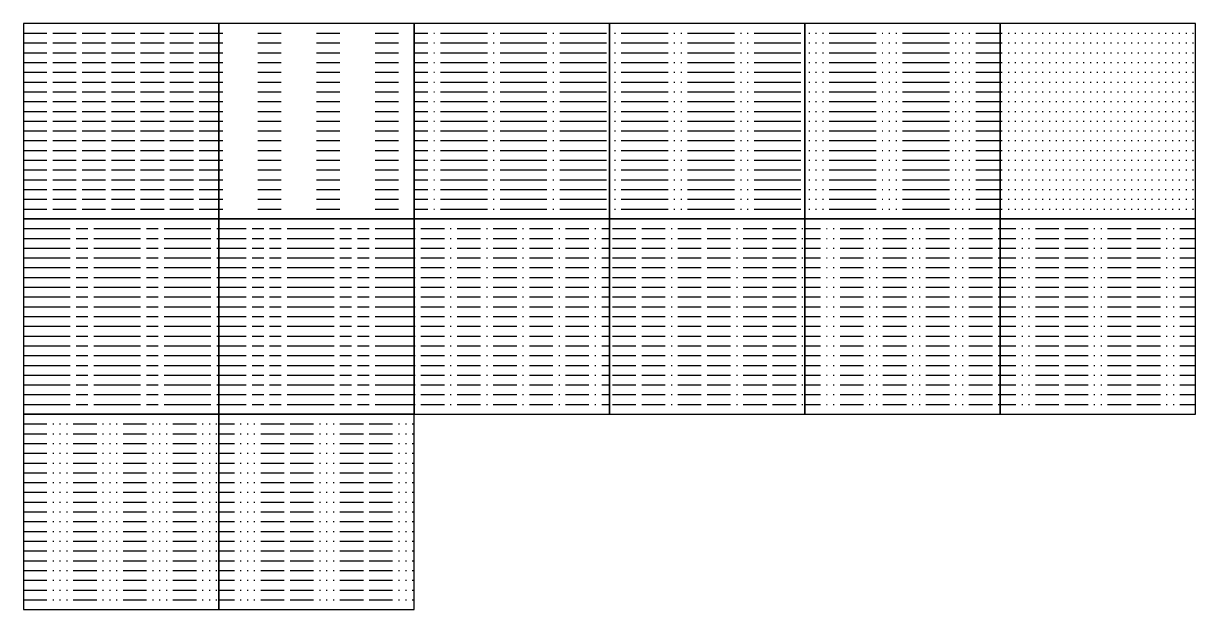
# Model space of a CAD drawing. Header units: inches. Extents: x 0 to 60, y -20 to 10.
import ezdxf

# ---------------------------------------------------------------- set-up
doc = ezdxf.new("R2010")
doc.units = ezdxf.units.IN
doc.header["$MEASUREMENT"] = 0

msp = doc.modelspace()

# ---------------------------------------------------------------- hatches: boundary and pattern name
h = msp.add_hatch()
h.set_pattern_fill('ACAD_ISO02W100', color=256, scale=0.1)
h.set_pattern_definition([(0, (0, 0), (0, 0.5), [1.2, -0.3])])
h.paths.add_polyline_path([(10, 10), (0, 10), (0, 0), (10, 0)])
h = msp.add_hatch()
h.set_pattern_fill('ACAD_ISO03W100', color=256, scale=0.1)
h.set_pattern_definition([(0, (0, 0), (0, 0.5), [1.2, -1.8])])
h.paths.add_polyline_path([(20, 10), (10, 10), (10, 0), (20, 0)])
h = msp.add_hatch()
h.set_pattern_fill('ACAD_ISO04W100', color=256, scale=0.1)
h.set_pattern_definition([(0, (0, 0), (0, 0.5), [2.4, -0.3, 0.05, -0.3])])
h.paths.add_polyline_path([(30, 10), (20, 10), (20, 0), (30, 0)])
h = msp.add_hatch()
h.set_pattern_fill('ACAD_ISO05W100', color=256, scale=0.1)
h.set_pattern_definition([(0, (0, 0), (0, 0.5), [2.4, -0.3, 0.05, -0.3, 0.05, -0.3])])
h.paths.add_polyline_path([(40, 10), (30, 10), (30, 0), (40, 0)])
h = msp.add_hatch()
h.set_pattern_fill('ACAD_ISO06W100', color=256, scale=0.1)
h.set_pattern_definition([(0, (0, 0), (0, 0.5), [2.4, -0.3, 0.05, -0.3, 0.05, -0.65]), (0, (0, 0), (0, 0.5), [-3.4, 0.05, -0.3])])
h.paths.add_polyline_path([(50, 10), (40, 10), (40, 0), (50, 0)])
h = msp.add_hatch()
h.set_pattern_fill('ACAD_ISO07W100', color=256, scale=0.1)
h.set_pattern_definition([(0, (0, 0), (0, 0.5), [0.05, -0.3])])
h.paths.add_polyline_path([(60, 10), (50, 10), (50, 0), (60, 0)])
h = msp.add_hatch()
h.set_pattern_fill('ACAD_ISO08W100', color=256, scale=0.1)
h.set_pattern_definition([(0, (0, 0), (0, 0.5), [2.4, -0.3, 0.6, -0.3])])
h.paths.add_polyline_path([(10, 0), (0, 0), (0, -10), (10, -10)])
h = msp.add_hatch()
h.set_pattern_fill('ACAD_ISO09W100', color=256, scale=0.1)
h.set_pattern_definition([(0, (0, 0), (0, 0.5), [2.4, -0.3, 0.6, -0.3, 0.6, -0.3])])
h.paths.add_polyline_path([(20, 0), (10, 0), (10, -10), (20, -10)])
h = msp.add_hatch()
h.set_pattern_fill('ACAD_ISO10W100', color=256, scale=0.1)
h.set_pattern_definition([(0, (0, 0), (0, 0.5), [1.2, -0.3, 0.05, -0.3])])
h.paths.add_polyline_path([(30, 0), (20, 0), (20, -10), (30, -10)])
h = msp.add_hatch()
h.set_pattern_fill('ACAD_ISO11W100', color=256, scale=0.1)
h.set_pattern_definition([(0, (0, 0), (0, 0.5), [1.2, -0.3, 1.2, -0.3, 0.05, -0.3])])
h.paths.add_polyline_path([(40, 0), (30, 0), (30, -10), (40, -10)])
h = msp.add_hatch()
h.set_pattern_fill('ACAD_ISO12W100', color=256, scale=0.1)
h.set_pattern_definition([(0, (0, 0), (0, 0.5), [1.2, -0.3, 0.05, -0.3, 0.05, -0.3])])
h.paths.add_polyline_path([(50, 0), (40, 0), (40, -10), (50, -10)])
h = msp.add_hatch()
h.set_pattern_fill('ACAD_ISO13W100', color=256, scale=0.1)
h.set_pattern_definition([(0, (0, 0), (0, 0.5), [1.2, -0.3, 1.2, -0.3, 0.05, -0.65]), (0, (0, 0), (0, 0.5), [-3.35, 0.05, -0.3])])
h.paths.add_polyline_path([(60, 0), (50, 0), (50, -10), (60, -10)])
h = msp.add_hatch()
h.set_pattern_fill('ACAD_ISO14W100', color=256, scale=0.1)
h.set_pattern_definition([(0, (0, 0), (0, 0.5), [1.2, -0.3, 0.05, -0.3, 0.05, -0.65]), (0, (0, 0), (0, 0.5), [-2.2, 0.05, -0.3])])
h.paths.add_polyline_path([(10, -10), (0, -10), (0, -20), (10, -20)])
h = msp.add_hatch()
h.set_pattern_fill('ACAD_ISO15W100', color=256, scale=0.1)
h.set_pattern_definition([(0, (0, 0), (0, 0.5), [1.2, -0.3, 1.2, -0.3, 0.05, -1]), (0, (0, 0), (0, 0.5), [-3.35, 0.05, -0.3, 0.05, -0.3])])
h.paths.add_polyline_path([(20, -10), (10, -10), (10, -20), (20, -20)])

# ---------------------------------------------------------------- linework, layer by layer
for points in [[(0, 0), (10, 0), (10, 10), (0, 10)], [(10, 0), (20, 0), (20, 10), (10, 10)], [(20, 0), (30, 0), (30, 10), (20, 10)], [(30, 0), (40, 0), (40, 10), (30, 10)], [(40, 0), (50, 0), (50, 10), (40, 10)], [(50, 0), (60, 0), (60, 10), (50, 10)], [(0, -10), (10, -10), (10, 0), (0, 0)], [(10, -10), (20, -10), (20, 0), (10, 0)], [(20, -10), (30, -10), (30, 0), (20, 0)], [(30, -10), (40, -10), (40, 0), (30, 0)], [(40, -10), (50, -10), (50, 0), (40, 0)], [(50, -10), (60, -10), (60, 0), (50, 0)], [(0, -20), (10, -20), (10, -10), (0, -10)], [(10, -20), (20, -20), (20, -10), (10, -10)]]:
    msp.add_lwpolyline(points, close=True)

doc.saveas('drawing.dxf')
